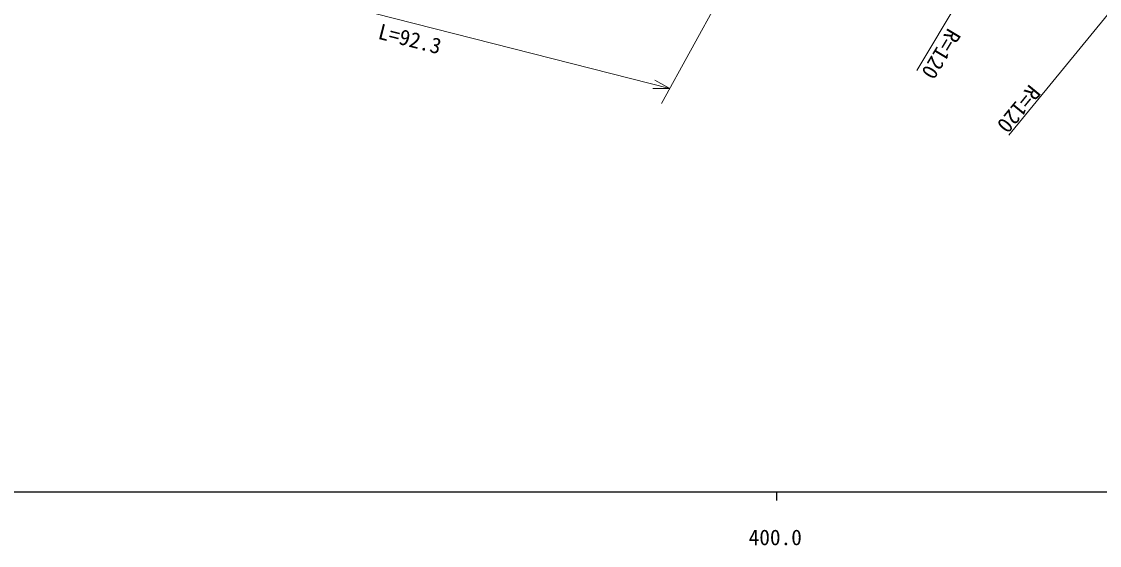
# Model space of a CAD drawing. Units: millimetres, scale not verified. Extents: x 40000 to 680000, y 20000 to 380000.
# Drawn here: x 379520 to 505834, y 198715 to 260106 of the extents above; entities that cross this region are included whole.
import ezdxf
from ezdxf.enums import TextEntityAlignment as Align

# ---------------------------------------------------------------- set-up
doc = ezdxf.new("R2010")
doc.units = ezdxf.units.MM
doc.header["$LTSCALE"] = 1000
for name, color, linetype, lineweight in [('S-BGD', 7, 'Continuous', 25), ('S-STR-HTXT', 7, 'Continuous', 13), ('S-TTL-BAND', 7, 'Continuous', 25)]:
    doc.layers.add(name, color=color, linetype=linetype, lineweight=lineweight)
doc.styles.add('@ＭＳ ゴシック', font='')
doc.styles.add('ＭＳ ゴシック', font='')
doc.styles.get('@ＭＳ ゴシック').set_extended_font_data('@MS Gothic')
doc.styles.get('ＭＳ ゴシック').set_extended_font_data('MS Gothic')

msp = doc.modelspace()

# ---------------------------------------------------------------- linework, layer by layer
at = {"layer": 'S-BGD'}
msp.add_open_spline([(474648, 287264), (474927, 286445), (475090, 286047), (475628, 285445), (476256, 284744), (476807, 284514), (477699, 284214), (479224, 283702), (480204, 284069), (481810, 283975), (482671, 283925), (483163, 283988), (484014, 283847), (485176, 283654), (485822, 283500), (486956, 283179), (487697, 282969), (488098, 282808), (488830, 282570), (489753, 282270), (490281, 282132), (491193, 281802), (492189, 281442), (492758, 281253), (493702, 280773), (494807, 280210), (495378, 279806), (496442, 279169), (496921, 278882), (497208, 278749), (497663, 278427), (498686, 277704), (499253, 277287), (500215, 276486), (500782, 276013), (501081, 275727), (501631, 275235), (502206, 274720), (502550, 274454), (503098, 273911), (503603, 273409), (503889, 273126), (504333, 272569), (504779, 272009), (504984, 271660), (505345, 271043), (505895, 270105), (506149, 269549), (506617, 268568), (507075, 267610), (507336, 267075), (507745, 266096), (508362, 264620), (508577, 263739), (509226, 262277), (509707, 261192), (509880, 260514), (510587, 259560), (511033, 258957), (511346, 258634), (511991, 258252), (512973, 257670), (513655, 257518), (514793, 257418), (516174, 257297), (516943, 257675), (518329, 257714), (519569, 257748), (520268, 257746), (521506, 257657), (522872, 257558), (523646, 257518), (524988, 257242), (526181, 256997), (526615, 256862), (527992, 256405)], degree=3, knots=[0, 0, 0, 0, 1, 1, 1, 2, 2, 2, 3, 3, 3, 4, 4, 4, 5, 5, 5, 6, 6, 6, 7, 7, 7, 8, 8, 8, 9, 9, 9, 10, 10, 10, 11, 11, 11, 12, 12, 12, 13, 13, 13, 14, 14, 14, 15, 15, 15, 16, 16, 16, 17, 17, 17, 18, 18, 18, 19, 19, 19, 20, 20, 20, 21, 21, 21, 22, 22, 22, 23, 23, 23, 24, 24, 24, 25, 25, 25, 25], dxfattribs=at)
at = {"layer": 'S-STR-HTXT'}
for p, q in [((473262, 284733), (454532, 250519)), ((499851, 280097), (484420, 254370)), ((495202, 246776), (514227, 269973)), ((395527, 267589), (455493, 252273)), ((455493, 252273), (453749, 253253)), ((453493, 252249), (455493, 252273))]:
    msp.add_line(p, q, dxfattribs=at)
at = {"layer": 'S-TTL-BAND'}
for p, q in [((40000, 205000), (579000, 205000)), ((468000, 205000), (468000, 204000))]:
    msp.add_line(p, q, dxfattribs=at)

# ---------------------------------------------------------------- texts
at = {"layer": 'S-STR-HTXT', "style": '@ＭＳ ゴシック'}
msp.add_text('L=92.3', height=1833, rotation=345.672, dxfattribs=at).set_placement((425263, 258962), align=Align.TOP_CENTER)
at = {"layer": 'S-STR-HTXT', "style": 'ＭＳ ゴシック'}
for rotation, p in [(239.045, (487635, 259730)), (230.642, (497233, 253194))]:
    msp.add_text('R=120', height=1833, rotation=rotation, dxfattribs=at).set_placement(p, align=Align.BOTTOM_LEFT)
at = {"layer": 'S-TTL-BAND', "style": 'ＭＳ ゴシック'}
msp.add_text('400.0', height=1833, dxfattribs=at).set_placement((467844, 198195), align=Align.BOTTOM_CENTER)

doc.saveas('drawing.dxf')
